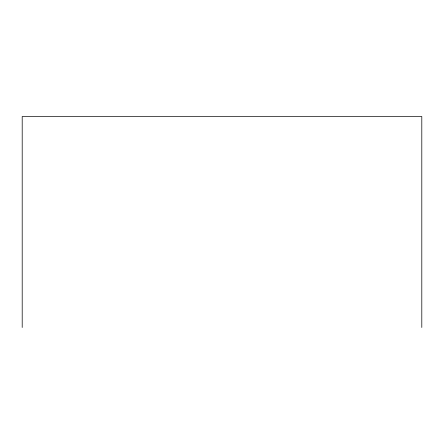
<?xml version="1.0" encoding="UTF-8"?>
<svg xmlns="http://www.w3.org/2000/svg" width="444" height="444" viewBox="0 0 444 444"><rect width="100%" height="100%" fill="white"/><g stroke="black" fill="none" stroke-linecap="round" stroke-linejoin="round"><path stroke-width="0.67" d="M421.8 327.489L421.8 116.511L22.2 116.511L22.2 327.489"/></g></svg>
